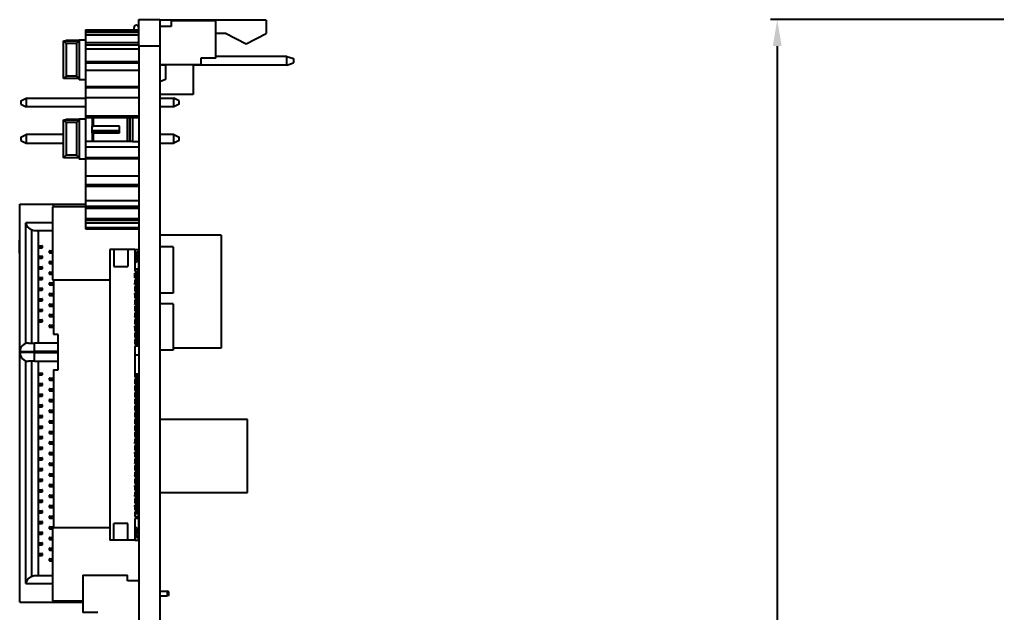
# Model space of a CAD drawing. Header units: millimetres. Extents: x 239 to 841, y 198 to 536.
# Drawn here: x 252.3 to 325.9, y 413 to 457.7 of the extents above; entities that cross this region are included whole.
import ezdxf

# ---------------------------------------------------------------- set-up
doc = ezdxf.new("R2010")
doc.units = ezdxf.units.MM
doc.styles.get("Standard").update_dxf_attribs({"font": 'arial.ttf'})
doc.dimstyles.get("Standard").update_dxf_attribs({"dimtxt": 3, "dimasz": 2, "dimexe": 0.5, "dimexo": 0.5, "dimgap": 0.5, "dimtad": 1, "dimdec": 1, "dimzin": 0, "dimdsep": 46, "dimtxsty": 'Standard', "dimcen": 0.09, "dimclrd": 253, "dimclre": 253, "dimclrt": 6, "dimadec": 0, "dimazin": 0, "dimtfac": 1, "dimtdec": 1, "dimtofl": 0, "dimtmove": 0, "dimatfit": 3, "dimfxl": 1, "dimtolj": 1, "dimtzin": 0, "dimarcsym": 0})

# ---------------------------------------------------------------- blocks, each defined once
blk = doc.blocks.new('*D2')
at = {"color": 253, "lineweight": -2}
for p, q in [((328.356, 457.71), (308.861, 457.71)), ((309.361, 455.71), (309.361, 350.01)), ((333.295, 348.01), (308.861, 348.01))]:
    blk.add_line(p, q, dxfattribs=at)
at = {"color": 253}
for points in [[(309.027, 455.71), (309.694, 455.71), (309.361, 457.71)], [(309.027, 350.01), (309.694, 350.01), (309.361, 348.01)]]:
    blk.add_solid(points, dxfattribs=at)
at = {"layer": 'Defpoints', "color": 0}
for p in [(328.856, 457.71), (309.361, 348.01), (333.795, 348.01)]:
    blk.add_point(p, dxfattribs=at)
at = {"color": 6, "insert": (307.329, 402.86), "char_height": 3, "attachment_point": 5, "rotation": 90}
blk.add_mtext('\\A1;109.7', dxfattribs=at)

msp = doc.modelspace()

# ---------------------------------------------------------------- linework, layer by layer
for p, q in [((260.913, 457.1), (260.913, 457.105)), ((260.913, 456.923), (260.913, 457.1)), ((261.259, 455.71), (261.259, 457.71)), ((261.259, 457.71), (262.859, 457.71)), ((262.859, 457.71), (262.859, 455.71)), ((265.359, 457.66), (262.859, 457.66)), ((263.697, 457.186), (262.859, 457.186)), ((267.075, 457.618), (263.697, 457.618)), ((263.697, 457.618), (263.697, 457.186)), ((270.859, 457.66), (265.359, 457.66)), ((265.359, 457.66), (265.359, 457.618)), ((267.075, 454.799), (267.075, 457.618)), ((270.859, 457.66), (270.859, 456.66)), ((257.259, 456.923), (257.259, 456.777)), ((257.259, 456.923), (261.259, 456.923)), ((257.259, 456.777), (257.259, 456.575)), ((257.259, 456.777), (261.259, 456.777)), ((257.259, 456.575), (257.259, 456.552)), ((257.259, 456.575), (261.259, 456.575)), ((257.259, 456.552), (257.259, 455.977)), ((257.259, 456.552), (261.259, 456.552)), ((267.839, 456.66), (267.075, 456.66)), ((267.839, 456.66), (269.349, 455.88)), ((269.349, 455.88), (270.859, 456.66)), ((255.579, 456.107), (255.759, 456.107)), ((255.579, 456.107), (255.584, 456.101)), ((255.579, 456.101), (255.579, 456.107)), ((255.579, 456.101), (255.779, 455.901)), ((255.579, 453.251), (255.579, 456.101)), ((255.579, 456.101), (256.759, 456.101)), ((255.759, 456.157), (256.759, 456.157)), ((255.759, 456.157), (255.759, 456.151)), ((255.759, 456.151), (256.759, 456.151)), ((255.759, 456.151), (255.759, 456.101)), ((255.779, 455.901), (255.779, 453.451)), ((256.559, 455.901), (255.779, 455.901)), ((256.759, 456.101), (256.559, 455.901)), ((256.559, 455.901), (256.559, 453.451)), ((256.759, 456.157), (256.759, 456.151)), ((257.259, 456.157), (256.759, 456.157)), ((256.759, 456.151), (256.759, 456.101)), ((257.259, 456.151), (256.759, 456.151)), ((256.759, 456.101), (256.759, 453.251)), ((257.259, 455.977), (257.259, 455.797)), ((257.259, 455.977), (261.259, 455.977)), ((257.259, 455.797), (257.259, 455.523)), ((257.259, 455.797), (261.259, 455.797)), ((261.259, 455.71), (261.259, 352.41)), ((262.859, 455.71), (261.259, 455.71)), ((262.859, 455.71), (262.859, 352.41)), ((257.259, 455.5), (257.259, 454.552)), ((257.259, 455.5), (261.259, 455.5)), ((272.419, 454.92), (267.075, 454.92)), ((272.419, 454.92), (272.909, 454.76)), ((272.419, 454.28), (272.419, 454.92)), ((257.259, 454.552), (257.259, 454.411)), ((257.259, 454.552), (261.259, 454.552)), ((257.259, 454.411), (257.259, 453.87)), ((261.259, 454.411), (257.259, 454.411)), ((265.932, 454.291), (262.859, 454.291)), ((263.279, 454.28), (262.859, 454.28)), ((263.279, 454.291), (263.279, 453.19)), ((265.359, 454.291), (265.359, 452.06)), ((272.419, 454.28), (265.359, 454.28)), ((265.932, 454.799), (265.932, 454.291)), ((267.075, 454.799), (265.932, 454.799)), ((272.419, 454.28), (272.909, 454.44)), ((272.909, 454.76), (272.909, 454.44)), ((255.779, 453.451), (255.579, 453.251)), ((256.559, 453.451), (255.779, 453.451)), ((256.559, 453.451), (256.759, 453.251)), ((257.259, 453.87), (257.259, 452.638)), ((261.259, 453.87), (257.259, 453.87)), ((256.759, 453.251), (255.579, 453.251)), ((256.759, 453.252), (256.759, 453.151)), ((257.259, 453.151), (256.759, 453.151)), ((257.259, 452.638), (257.259, 452.55)), ((261.259, 452.638), (257.259, 452.638)), ((263.279, 453.19), (262.859, 453.01)), ((257.259, 452.55), (257.259, 451.815)), ((261.259, 452.55), (257.259, 452.55)), ((265.359, 452.06), (262.859, 452.06)), ((252.369, 451.587), (252.769, 451.787)), ((252.369, 451.587), (252.369, 451.337)), ((252.369, 451.337), (252.769, 451.137)), ((252.769, 451.787), (257.259, 451.787)), ((252.769, 451.787), (252.769, 451.137)), ((257.259, 451.815), (257.259, 450.417)), ((261.259, 451.815), (257.259, 451.815)), ((262.859, 451.787), (263.907, 451.787)), ((264.307, 451.587), (263.907, 451.787)), ((263.907, 451.137), (263.907, 451.787)), ((264.307, 451.337), (263.907, 451.137)), ((264.307, 451.337), (264.307, 451.587)), ((257.259, 451.137), (252.769, 451.137)), ((263.907, 451.137), (262.859, 451.137)), ((255.579, 450.141), (255.584, 450.136)), ((255.579, 450.136), (255.579, 450.141)), ((255.579, 450.141), (255.759, 450.141)), ((255.579, 450.136), (256.759, 450.136)), ((255.579, 450.136), (255.779, 449.936)), ((255.579, 447.286), (255.579, 450.136)), ((255.759, 450.191), (256.759, 450.191)), ((255.759, 450.191), (255.759, 450.186)), ((255.759, 450.186), (256.759, 450.186)), ((255.759, 450.186), (255.759, 450.136)), ((256.559, 449.936), (255.779, 449.936)), ((255.779, 449.936), (255.779, 447.486)), ((256.759, 450.136), (256.559, 449.936)), ((256.559, 449.936), (256.559, 447.486)), ((256.759, 450.191), (256.759, 450.186)), ((257.259, 450.191), (256.759, 450.191)), ((256.759, 450.186), (256.759, 450.136)), ((257.259, 450.186), (256.759, 450.186)), ((256.759, 450.136), (256.759, 447.286)), ((261.259, 450.417), (257.259, 450.417)), ((257.259, 450.417), (257.259, 450.39)), ((257.259, 450.39), (257.259, 450.323)), ((261.259, 450.39), (257.259, 450.39)), ((257.259, 450.323), (260.789, 450.323)), ((257.259, 450.323), (257.259, 448.524)), ((257.759, 450.323), (257.759, 449.673)), ((257.853, 449.673), (257.853, 450.323)), ((260.409, 448.523), (260.409, 450.323)), ((260.422, 450.323), (260.422, 448.523)), ((260.605, 448.523), (260.605, 450.323)), ((260.789, 450.323), (261.259, 450.323)), ((260.789, 450.323), (260.789, 448.523)), ((252.369, 448.841), (252.769, 449.041)), ((255.579, 449.041), (252.769, 449.041)), ((252.769, 449.041), (252.769, 448.391)), ((257.759, 449.173), (257.759, 449.673)), ((257.759, 449.673), (257.853, 449.673)), ((257.759, 449.336), (259.799, 449.336)), ((257.759, 449.296), (259.759, 449.296)), ((257.759, 449.173), (257.853, 449.173)), ((257.759, 449.173), (257.759, 448.523)), ((259.799, 449.673), (257.853, 449.673)), ((257.853, 449.173), (259.799, 449.173)), ((257.853, 448.523), (257.853, 449.173)), ((259.759, 449.336), (259.759, 449.296)), ((259.759, 449.296), (259.799, 449.184)), ((259.759, 449.296), (259.799, 449.296)), ((259.799, 449.173), (259.799, 449.673)), ((263.907, 449.041), (262.859, 449.041)), ((263.907, 449.041), (264.307, 448.841)), ((263.907, 448.391), (263.907, 449.041)), ((252.369, 448.841), (252.369, 448.591)), ((252.369, 448.591), (252.769, 448.391)), ((252.769, 448.391), (255.579, 448.391)), ((257.259, 448.523), (257.259, 448.102)), ((260.789, 448.523), (257.259, 448.523)), ((260.789, 448.523), (261.259, 448.523)), ((262.859, 448.391), (263.907, 448.391)), ((264.307, 448.591), (263.907, 448.391)), ((264.307, 448.591), (264.307, 448.841)), ((255.779, 447.486), (255.579, 447.286)), ((256.559, 447.486), (255.779, 447.486)), ((256.559, 447.486), (256.759, 447.286)), ((257.259, 448.138), (257.259, 447.299)), ((257.259, 448.102), (261.259, 448.102)), ((256.759, 447.286), (255.579, 447.286)), ((256.759, 447.286), (256.759, 447.186)), ((257.259, 447.186), (256.759, 447.186)), ((257.259, 447.299), (257.259, 447.239)), ((257.259, 447.299), (261.259, 447.299)), ((257.259, 447.239), (257.259, 445.912)), ((257.259, 447.239), (261.259, 447.239)), ((257.259, 445.912), (257.259, 445.271)), ((257.259, 445.912), (261.259, 445.912)), ((257.259, 445.271), (257.259, 445.154)), ((257.259, 445.271), (261.259, 445.271)), ((257.259, 445.154), (257.259, 444.058)), ((257.259, 445.154), (261.259, 445.154)), ((257.259, 444.058), (257.259, 443.64)), ((257.259, 444.058), (261.259, 444.058)), ((252.309, 443.783), (254.839, 443.783)), ((252.309, 432.668), (252.309, 443.783)), ((257.259, 443.582), (254.759, 443.582)), ((254.759, 443.582), (254.759, 438.082)), ((254.839, 443.783), (257.259, 443.783)), ((254.839, 443.582), (254.839, 443.783)), ((257.259, 443.64), (257.259, 443.476)), ((257.259, 443.64), (261.259, 443.64)), ((257.259, 443.476), (257.259, 442.715)), ((257.259, 443.476), (261.259, 443.476)), ((254.759, 442.383), (252.759, 442.383)), ((252.759, 433.286), (252.759, 442.383)), ((257.259, 442.715), (257.259, 442.56)), ((257.259, 442.715), (261.259, 442.715)), ((257.259, 442.56), (257.259, 442.366)), ((261.259, 442.56), (257.259, 442.56)), ((257.259, 442.366), (257.259, 442.012)), ((261.259, 442.366), (257.259, 442.366)), ((253.179, 441.863), (253.179, 433.318)), ((254.759, 441.783), (253.393, 441.783)), ((253.679, 441.783), (253.679, 433.318)), ((257.259, 442.012), (257.259, 441.928)), ((261.259, 442.012), (257.259, 442.012)), ((257.259, 441.923), (257.259, 441.928)), ((261.259, 441.928), (257.259, 441.928)), ((257.259, 441.923), (261.259, 441.923)), ((252.309, 441.083), (252.279, 441.083)), ((252.279, 440.083), (252.279, 441.083)), ((267.459, 441.439), (262.859, 441.439)), ((267.459, 441.439), (267.459, 432.939)), ((253.679, 440.658), (253.988, 440.658)), ((253.679, 440.508), (253.988, 440.508)), ((254.009, 440.658), (253.988, 440.658)), ((253.988, 440.508), (253.988, 440.658)), ((254.009, 440.508), (253.988, 440.508)), ((254.009, 440.508), (254.009, 440.658)), ((254.509, 440.258), (254.509, 440.108)), ((254.528, 440.258), (254.509, 440.258)), ((254.528, 440.258), (254.759, 440.258)), ((254.528, 440.108), (254.528, 440.258)), ((259.374, 440.36), (259.084, 440.36)), ((259.084, 440.36), (259.084, 418.46)), ((260.434, 440.36), (259.374, 440.36)), ((259.374, 440.36), (259.374, 439.1)), ((260.954, 440.36), (260.434, 440.36)), ((260.434, 440.36), (260.434, 439.1)), ((260.954, 440.36), (261.234, 440.36)), ((260.954, 440.36), (260.954, 438.735)), ((261.084, 440.06), (261.084, 440.16)), ((261.259, 440.16), (261.084, 440.16)), ((261.234, 440.36), (261.234, 440.16)), ((263.859, 440.576), (262.859, 440.576)), ((263.859, 440.576), (263.859, 437.076)), ((252.309, 440.083), (252.279, 440.083)), ((253.679, 439.858), (253.988, 439.858)), ((253.679, 439.708), (253.988, 439.708)), ((254.009, 439.858), (253.988, 439.858)), ((253.988, 439.708), (253.988, 439.858)), ((254.009, 439.708), (253.988, 439.708)), ((254.009, 439.708), (254.009, 439.858)), ((254.528, 440.108), (254.509, 440.108)), ((254.509, 439.458), (254.509, 439.308)), ((254.528, 439.458), (254.509, 439.458)), ((254.528, 440.108), (254.759, 440.108)), ((254.528, 439.458), (254.759, 439.458)), ((254.528, 439.308), (254.528, 439.458)), ((260.984, 439.61), (260.954, 439.61)), ((260.954, 439.41), (260.984, 439.41)), ((260.984, 439.61), (261.259, 439.61)), ((261.084, 440.06), (261.259, 440.06)), ((261.084, 440.06), (261.084, 439.86)), ((261.084, 439.76), (261.084, 439.86)), ((261.259, 439.86), (261.084, 439.86)), ((261.084, 439.71), (261.084, 439.76)), ((261.084, 439.76), (261.259, 439.76)), ((261.234, 439.544), (261.234, 438.91)), ((253.679, 439.058), (253.988, 439.058)), ((253.679, 438.908), (253.988, 438.908)), ((254.009, 439.058), (253.988, 439.058)), ((253.988, 438.908), (253.988, 439.058)), ((254.009, 438.908), (253.988, 438.908)), ((254.009, 438.908), (254.009, 439.058)), ((254.528, 439.308), (254.509, 439.308)), ((254.509, 438.658), (254.509, 438.508)), ((254.528, 438.658), (254.509, 438.658)), ((254.528, 439.308), (254.759, 439.308)), ((254.528, 438.658), (254.759, 438.658)), ((254.528, 438.508), (254.528, 438.658)), ((259.374, 439.1), (260.434, 439.1)), ((260.954, 438.91), (261.234, 438.91)), ((261.034, 438.735), (260.954, 438.735)), ((261.034, 438.735), (261.134, 438.735)), ((261.034, 438.735), (261.034, 438.585)), ((261.134, 438.735), (261.134, 438.585)), ((261.259, 438.735), (261.134, 438.735)), ((261.234, 439.01), (261.259, 439.01)), ((253.679, 438.258), (253.988, 438.258)), ((253.679, 438.108), (253.988, 438.108)), ((254.009, 438.258), (253.988, 438.258)), ((253.988, 438.108), (253.988, 438.258)), ((254.009, 438.108), (253.988, 438.108)), ((254.009, 438.108), (254.009, 438.258)), ((254.528, 438.508), (254.509, 438.508)), ((254.528, 438.508), (254.759, 438.508)), ((254.759, 438.082), (259.084, 438.082)), ((254.839, 438.082), (254.839, 433.968)), ((261.034, 438.585), (260.954, 438.585)), ((260.954, 438.235), (260.954, 438.585)), ((261.034, 438.485), (260.954, 438.485)), ((261.034, 438.335), (260.954, 438.335)), ((261.034, 438.235), (260.954, 438.235)), ((261.034, 438.085), (260.954, 438.085)), ((260.954, 438.085), (260.954, 437.735)), ((260.954, 438.082), (261.259, 438.082)), ((261.034, 437.985), (260.954, 437.985)), ((261.134, 438.585), (261.034, 438.585)), ((261.034, 438.485), (261.259, 438.485)), ((261.034, 438.485), (261.034, 438.335)), ((261.259, 438.335), (261.034, 438.335)), ((261.034, 438.235), (261.134, 438.235)), ((261.034, 438.235), (261.034, 438.085)), ((261.134, 438.085), (261.034, 438.085)), ((261.034, 437.985), (261.259, 437.985)), ((261.034, 437.985), (261.034, 437.835)), ((261.259, 438.585), (261.134, 438.585)), ((261.134, 438.235), (261.134, 438.085)), ((261.259, 438.235), (261.134, 438.235)), ((261.259, 438.085), (261.134, 438.085)), ((253.679, 437.458), (253.988, 437.458)), ((253.679, 437.308), (253.988, 437.308)), ((254.009, 437.458), (253.988, 437.458)), ((253.988, 437.308), (253.988, 437.458)), ((254.009, 437.308), (253.988, 437.308)), ((254.009, 437.308), (254.009, 437.458)), ((254.509, 437.858), (254.509, 437.708)), ((254.528, 437.858), (254.509, 437.858)), ((254.528, 437.708), (254.509, 437.708)), ((254.528, 437.858), (254.839, 437.858)), ((254.528, 437.708), (254.528, 437.858)), ((254.528, 437.708), (254.839, 437.708)), ((261.034, 437.835), (260.954, 437.835)), ((261.034, 437.735), (260.954, 437.735)), ((261.034, 437.585), (260.954, 437.585)), ((260.954, 437.585), (260.954, 437.235)), ((261.034, 437.485), (260.954, 437.485)), ((261.034, 437.335), (260.954, 437.335)), ((261.034, 437.235), (260.954, 437.235)), ((260.959, 437.735), (260.959, 437.835)), ((261.259, 437.835), (261.034, 437.835)), ((261.034, 437.735), (261.134, 437.735)), ((261.034, 437.735), (261.034, 437.585)), ((261.134, 437.585), (261.034, 437.585)), ((261.034, 437.485), (261.259, 437.485)), ((261.034, 437.485), (261.034, 437.335)), ((261.259, 437.335), (261.034, 437.335)), ((261.034, 437.235), (261.134, 437.235)), ((261.034, 437.235), (261.034, 437.085)), ((261.134, 437.735), (261.134, 437.585)), ((261.259, 437.735), (261.134, 437.735)), ((261.259, 437.585), (261.134, 437.585)), ((261.259, 437.235), (261.134, 437.235)), ((261.134, 437.235), (261.134, 437.085)), ((253.679, 436.658), (253.988, 436.658)), ((253.679, 436.508), (253.988, 436.508)), ((254.009, 436.658), (253.988, 436.658)), ((253.988, 436.508), (253.988, 436.658)), ((254.009, 436.508), (253.988, 436.508)), ((254.009, 436.508), (254.009, 436.658)), ((254.509, 437.058), (254.509, 436.908)), ((254.528, 437.058), (254.509, 437.058)), ((254.528, 436.908), (254.509, 436.908)), ((254.528, 437.058), (254.839, 437.058)), ((254.528, 436.908), (254.528, 437.058)), ((254.528, 436.908), (254.839, 436.908)), ((261.034, 437.085), (260.954, 437.085)), ((260.954, 437.085), (260.954, 436.735)), ((260.954, 437.058), (260.959, 437.058)), ((261.034, 436.985), (260.954, 436.985)), ((261.034, 436.835), (260.954, 436.835)), ((261.034, 436.735), (260.954, 436.735)), ((261.034, 436.585), (260.954, 436.585)), ((260.954, 436.585), (260.954, 436.235)), ((261.034, 436.485), (260.954, 436.485)), ((260.959, 437.058), (261.259, 437.058)), ((260.959, 436.985), (260.959, 437.058)), ((261.134, 437.085), (261.034, 437.085)), ((261.034, 436.985), (261.259, 436.985)), ((261.034, 436.985), (261.034, 436.835)), ((261.259, 436.835), (261.034, 436.835)), ((261.034, 436.735), (261.134, 436.735)), ((261.034, 436.735), (261.034, 436.585)), ((261.134, 436.585), (261.034, 436.585)), ((261.034, 436.485), (261.259, 436.485)), ((261.034, 436.485), (261.034, 436.335)), ((261.259, 437.085), (261.134, 437.085)), ((261.259, 436.735), (261.134, 436.735)), ((261.134, 436.735), (261.134, 436.585)), ((261.259, 436.585), (261.134, 436.585)), ((263.859, 437.076), (262.859, 437.076)), ((253.679, 435.858), (253.988, 435.858)), ((253.679, 435.708), (253.988, 435.708)), ((254.009, 435.858), (253.988, 435.858)), ((253.988, 435.708), (253.988, 435.858)), ((254.009, 435.708), (253.988, 435.708)), ((254.009, 435.708), (254.009, 435.858)), ((254.509, 436.258), (254.509, 436.108)), ((254.528, 436.258), (254.509, 436.258)), ((254.528, 436.108), (254.509, 436.108)), ((254.528, 436.258), (254.839, 436.258)), ((254.528, 436.108), (254.528, 436.258)), ((254.528, 436.108), (254.839, 436.108)), ((261.034, 436.335), (260.954, 436.335)), ((260.954, 436.258), (260.959, 436.258)), ((261.034, 436.235), (260.954, 436.235)), ((261.034, 436.085), (260.954, 436.085)), ((260.954, 436.085), (260.954, 435.735)), ((261.034, 435.985), (260.954, 435.985)), ((261.034, 435.835), (260.954, 435.835)), ((261.034, 435.735), (260.954, 435.735)), ((260.959, 436.258), (261.259, 436.258)), ((260.959, 436.235), (260.959, 436.258)), ((261.259, 436.335), (261.034, 436.335)), ((261.034, 436.235), (261.134, 436.235)), ((261.034, 436.235), (261.034, 436.085)), ((261.134, 436.085), (261.034, 436.085)), ((261.034, 435.985), (261.259, 435.985)), ((261.034, 435.985), (261.034, 435.835)), ((261.259, 435.835), (261.034, 435.835)), ((261.034, 435.735), (261.134, 435.735)), ((261.034, 435.735), (261.034, 435.585)), ((261.134, 436.235), (261.134, 436.085)), ((261.259, 436.235), (261.134, 436.235)), ((261.259, 436.085), (261.134, 436.085)), ((261.134, 435.735), (261.134, 435.585)), ((261.259, 435.735), (261.134, 435.735)), ((263.859, 436.268), (262.859, 436.268)), ((263.859, 436.268), (263.859, 432.768)), ((253.679, 435.058), (253.988, 435.058)), ((254.009, 435.058), (253.988, 435.058)), ((253.988, 434.908), (253.988, 435.058)), ((254.009, 434.908), (254.009, 435.058)), ((254.509, 435.458), (254.509, 435.308)), ((254.528, 435.458), (254.509, 435.458)), ((254.528, 435.308), (254.509, 435.308)), ((254.528, 435.458), (254.839, 435.458)), ((254.528, 435.308), (254.528, 435.458)), ((254.528, 435.308), (254.839, 435.308)), ((261.034, 435.585), (260.954, 435.585)), ((260.954, 435.585), (260.954, 435.235)), ((261.034, 435.485), (260.954, 435.485)), ((261.034, 435.335), (260.954, 435.335)), ((260.954, 435.308), (260.959, 435.308)), ((261.034, 435.235), (260.954, 435.235)), ((261.034, 435.085), (260.954, 435.085)), ((260.954, 435.085), (260.954, 434.735)), ((261.034, 434.985), (260.954, 434.985)), ((260.959, 435.308), (260.959, 435.335)), ((260.959, 435.308), (261.259, 435.308)), ((261.134, 435.585), (261.034, 435.585)), ((261.034, 435.485), (261.259, 435.485)), ((261.034, 435.485), (261.034, 435.335)), ((261.259, 435.335), (261.034, 435.335)), ((261.034, 435.235), (261.134, 435.235)), ((261.034, 435.235), (261.034, 435.085)), ((261.134, 435.085), (261.034, 435.085)), ((261.034, 434.985), (261.259, 434.985)), ((261.034, 434.985), (261.034, 434.835)), ((261.259, 435.585), (261.134, 435.585)), ((261.259, 435.235), (261.134, 435.235)), ((261.134, 435.235), (261.134, 435.085)), ((261.259, 435.085), (261.134, 435.085)), ((253.679, 434.908), (253.988, 434.908)), ((254.009, 434.908), (253.988, 434.908)), ((254.509, 434.658), (254.509, 434.508)), ((254.528, 434.658), (254.509, 434.658)), ((254.528, 434.508), (254.509, 434.508)), ((254.528, 434.658), (254.839, 434.658)), ((254.528, 434.508), (254.528, 434.658)), ((254.528, 434.508), (254.839, 434.508)), ((261.034, 434.835), (260.954, 434.835)), ((261.034, 434.735), (260.954, 434.735)), ((261.034, 434.585), (260.954, 434.585)), ((260.954, 434.585), (260.954, 434.235)), ((260.954, 434.508), (260.959, 434.508)), ((261.034, 434.485), (260.954, 434.485)), ((261.034, 434.335), (260.954, 434.335)), ((261.034, 434.235), (260.954, 434.235)), ((260.959, 434.508), (260.959, 434.585)), ((260.959, 434.508), (261.259, 434.508)), ((261.259, 434.835), (261.034, 434.835)), ((261.034, 434.735), (261.134, 434.735)), ((261.034, 434.735), (261.034, 434.585)), ((261.134, 434.585), (261.034, 434.585)), ((261.034, 434.485), (261.259, 434.485)), ((261.034, 434.485), (261.034, 434.335)), ((261.259, 434.335), (261.034, 434.335)), ((261.034, 434.235), (261.134, 434.235)), ((261.034, 434.235), (261.034, 434.085)), ((261.259, 434.735), (261.134, 434.735)), ((261.134, 434.735), (261.134, 434.585)), ((261.259, 434.585), (261.134, 434.585)), ((261.259, 434.235), (261.134, 434.235)), ((261.134, 434.235), (261.134, 434.085)), ((255.189, 433.968), (254.839, 433.968)), ((255.189, 431.298), (255.189, 433.968)), ((261.034, 434.085), (260.954, 434.085)), ((260.954, 434.085), (260.954, 433.735)), ((261.034, 433.985), (260.954, 433.985)), ((261.034, 433.835), (260.954, 433.835)), ((261.034, 433.735), (260.954, 433.735)), ((261.034, 433.585), (260.954, 433.585)), ((260.954, 433.585), (260.954, 433.235)), ((261.134, 434.085), (261.034, 434.085)), ((261.034, 433.985), (261.259, 433.985)), ((261.034, 433.985), (261.034, 433.835)), ((261.259, 433.835), (261.034, 433.835)), ((261.034, 433.735), (261.134, 433.735)), ((261.034, 433.735), (261.034, 433.585)), ((261.134, 433.585), (261.034, 433.585)), ((261.259, 434.085), (261.134, 434.085)), ((261.134, 433.735), (261.134, 433.585)), ((261.259, 433.735), (261.134, 433.735)), ((261.259, 433.585), (261.134, 433.585)), ((252.959, 433.318), (253.409, 433.318)), ((255.189, 433.318), (253.409, 433.318)), ((253.409, 432.668), (253.409, 433.318)), ((261.034, 433.485), (260.954, 433.485)), ((261.034, 433.335), (260.954, 433.335)), ((261.034, 433.235), (260.954, 433.235)), ((261.034, 433.085), (260.954, 433.085)), ((260.954, 433.085), (260.954, 430.735)), ((261.034, 433.485), (261.259, 433.485)), ((261.034, 433.485), (261.034, 433.335)), ((261.259, 433.335), (261.034, 433.335)), ((261.034, 433.235), (261.134, 433.235)), ((261.034, 433.235), (261.034, 433.085)), ((261.134, 433.085), (261.034, 433.085)), ((261.134, 433.235), (261.134, 433.085)), ((261.259, 433.235), (261.134, 433.235)), ((261.259, 433.085), (261.134, 433.085)), ((263.859, 432.768), (262.859, 432.768)), ((267.459, 432.939), (263.859, 432.939)), ((252.309, 432.598), (252.309, 432.668)), ((252.309, 432.668), (253.409, 432.668)), ((252.309, 413.783), (252.309, 432.598)), ((253.409, 432.598), (252.309, 432.598)), ((253.409, 432.598), (253.409, 432.668)), ((255.189, 432.668), (253.409, 432.668)), ((253.409, 432.598), (255.189, 432.598)), ((253.409, 431.948), (253.409, 432.598)), ((261.259, 432.41), (260.954, 432.41)), ((252.759, 415.183), (252.759, 431.979)), ((253.409, 431.948), (252.959, 431.948)), ((253.179, 431.948), (253.179, 415.703)), ((253.409, 431.948), (255.189, 431.948)), ((253.679, 431.948), (253.679, 415.783)), ((254.839, 431.298), (255.189, 431.298)), ((254.839, 431.298), (254.839, 419.382)), ((253.679, 431.058), (253.988, 431.058)), ((253.679, 430.908), (253.988, 430.908)), ((254.009, 431.058), (253.988, 431.058)), ((253.988, 430.908), (253.988, 431.058)), ((254.009, 430.908), (253.988, 430.908)), ((254.009, 430.908), (254.009, 431.058)), ((254.509, 430.658), (254.509, 430.508)), ((254.528, 430.658), (254.509, 430.658)), ((254.528, 430.658), (254.839, 430.658)), ((254.528, 430.508), (254.528, 430.658)), ((261.034, 430.985), (260.954, 430.985)), ((261.034, 430.835), (260.954, 430.835)), ((261.034, 430.735), (260.954, 430.735)), ((261.034, 430.585), (260.954, 430.585)), ((260.954, 430.585), (260.954, 430.235)), ((261.034, 430.985), (261.259, 430.985)), ((261.034, 430.985), (261.034, 430.835)), ((261.259, 430.835), (261.034, 430.835)), ((261.034, 430.735), (261.134, 430.735)), ((261.034, 430.735), (261.034, 430.585)), ((261.134, 430.585), (261.034, 430.585)), ((261.259, 430.735), (261.134, 430.735)), ((261.134, 430.735), (261.134, 430.585)), ((261.259, 430.585), (261.134, 430.585)), ((253.679, 430.258), (253.988, 430.258)), ((253.679, 430.108), (253.988, 430.108)), ((254.009, 430.258), (253.988, 430.258)), ((253.988, 430.108), (253.988, 430.258)), ((254.009, 430.108), (253.988, 430.108)), ((254.009, 430.108), (254.009, 430.258)), ((254.528, 430.508), (254.509, 430.508)), ((254.509, 429.858), (254.509, 429.708)), ((254.528, 429.858), (254.509, 429.858)), ((254.528, 430.508), (254.839, 430.508)), ((254.528, 429.858), (254.839, 429.858)), ((254.528, 429.708), (254.528, 429.858)), ((261.034, 430.485), (260.954, 430.485)), ((261.034, 430.335), (260.954, 430.335)), ((261.034, 430.235), (260.954, 430.235)), ((261.034, 430.085), (260.954, 430.085)), ((260.954, 430.085), (260.954, 429.735)), ((261.034, 429.985), (260.954, 429.985)), ((261.034, 429.835), (260.954, 429.835)), ((261.034, 430.485), (261.259, 430.485)), ((261.034, 430.485), (261.034, 430.335)), ((261.259, 430.335), (261.034, 430.335)), ((261.034, 430.235), (261.134, 430.235)), ((261.034, 430.235), (261.034, 430.085)), ((261.134, 430.085), (261.034, 430.085)), ((261.034, 429.985), (261.259, 429.985)), ((261.034, 429.985), (261.034, 429.835)), ((261.259, 429.835), (261.034, 429.835)), ((261.134, 430.235), (261.134, 430.085)), ((261.259, 430.235), (261.134, 430.235)), ((261.259, 430.085), (261.134, 430.085)), ((253.679, 429.458), (253.988, 429.458)), ((253.679, 429.308), (253.988, 429.308)), ((254.009, 429.458), (253.988, 429.458)), ((253.988, 429.308), (253.988, 429.458)), ((254.009, 429.308), (253.988, 429.308)), ((254.009, 429.308), (254.009, 429.458)), ((254.528, 429.708), (254.509, 429.708)), ((254.528, 429.708), (254.839, 429.708)), ((261.034, 429.735), (260.954, 429.735)), ((261.034, 429.585), (260.954, 429.585)), ((260.954, 429.585), (260.954, 429.235)), ((261.034, 429.485), (260.954, 429.485)), ((261.034, 429.335), (260.954, 429.335)), ((261.034, 429.235), (260.954, 429.235)), ((261.034, 429.085), (260.954, 429.085)), ((260.954, 429.085), (260.954, 428.735)), ((261.034, 429.735), (261.134, 429.735)), ((261.034, 429.735), (261.034, 429.585)), ((261.134, 429.585), (261.034, 429.585)), ((261.034, 429.485), (261.259, 429.485)), ((261.034, 429.485), (261.034, 429.335)), ((261.259, 429.335), (261.034, 429.335)), ((261.034, 429.235), (261.134, 429.235)), ((261.034, 429.235), (261.034, 429.085)), ((261.134, 429.085), (261.034, 429.085)), ((261.259, 429.735), (261.134, 429.735)), ((261.134, 429.735), (261.134, 429.585)), ((261.259, 429.585), (261.134, 429.585)), ((261.134, 429.235), (261.134, 429.085)), ((261.259, 429.235), (261.134, 429.235)), ((261.259, 429.085), (261.134, 429.085)), ((253.679, 428.658), (253.988, 428.658)), ((253.679, 428.508), (253.988, 428.508)), ((254.009, 428.658), (253.988, 428.658)), ((253.988, 428.508), (253.988, 428.658)), ((254.009, 428.508), (253.988, 428.508)), ((254.009, 428.508), (254.009, 428.658)), ((254.509, 429.058), (254.509, 428.908)), ((254.528, 429.058), (254.509, 429.058)), ((254.528, 428.908), (254.509, 428.908)), ((254.528, 429.058), (254.839, 429.058)), ((254.528, 428.908), (254.528, 429.058)), ((254.528, 428.908), (254.839, 428.908)), ((261.034, 428.985), (260.954, 428.985)), ((261.034, 428.835), (260.954, 428.835)), ((261.034, 428.735), (260.954, 428.735)), ((261.034, 428.585), (260.954, 428.585)), ((260.954, 428.585), (260.954, 428.235)), ((261.034, 428.485), (260.954, 428.485)), ((261.034, 428.985), (261.259, 428.985)), ((261.034, 428.985), (261.034, 428.835)), ((261.259, 428.835), (261.034, 428.835)), ((261.034, 428.735), (261.134, 428.735)), ((261.034, 428.735), (261.034, 428.585)), ((261.134, 428.585), (261.034, 428.585)), ((261.034, 428.485), (261.259, 428.485)), ((261.034, 428.485), (261.034, 428.335)), ((261.259, 428.735), (261.134, 428.735)), ((261.134, 428.735), (261.134, 428.585)), ((261.259, 428.585), (261.134, 428.585)), ((253.679, 427.858), (253.988, 427.858)), ((253.679, 427.708), (253.988, 427.708)), ((254.009, 427.858), (253.988, 427.858)), ((253.988, 427.708), (253.988, 427.858)), ((254.009, 427.708), (253.988, 427.708)), ((254.009, 427.708), (254.009, 427.858)), ((254.509, 428.258), (254.509, 428.108)), ((254.528, 428.258), (254.509, 428.258)), ((254.528, 428.108), (254.509, 428.108)), ((254.528, 428.258), (254.839, 428.258)), ((254.528, 428.108), (254.528, 428.258)), ((254.528, 428.108), (254.839, 428.108)), ((261.034, 428.335), (260.954, 428.335)), ((261.034, 428.235), (260.954, 428.235)), ((261.034, 428.085), (260.954, 428.085)), ((260.954, 428.085), (260.954, 427.735)), ((261.034, 427.985), (260.954, 427.985)), ((261.034, 427.835), (260.954, 427.835)), ((261.034, 427.735), (260.954, 427.735)), ((261.259, 428.335), (261.034, 428.335)), ((261.034, 428.235), (261.134, 428.235)), ((261.034, 428.235), (261.034, 428.085)), ((261.134, 428.085), (261.034, 428.085)), ((261.034, 427.985), (261.259, 427.985)), ((261.034, 427.985), (261.034, 427.835)), ((261.259, 427.835), (261.034, 427.835)), ((261.034, 427.735), (261.134, 427.735)), ((261.034, 427.735), (261.034, 427.585)), ((261.259, 428.235), (261.134, 428.235)), ((261.134, 428.235), (261.134, 428.085)), ((261.259, 428.085), (261.134, 428.085)), ((261.259, 427.735), (261.134, 427.735)), ((261.134, 427.735), (261.134, 427.585)), ((253.679, 427.058), (253.988, 427.058)), ((253.679, 426.908), (253.988, 426.908)), ((254.009, 427.058), (253.988, 427.058)), ((253.988, 426.908), (253.988, 427.058)), ((254.009, 426.908), (253.988, 426.908)), ((254.009, 426.908), (254.009, 427.058)), ((254.509, 427.458), (254.509, 427.308)), ((254.528, 427.458), (254.509, 427.458)), ((254.528, 427.308), (254.509, 427.308)), ((254.528, 427.458), (254.839, 427.458)), ((254.528, 427.308), (254.528, 427.458)), ((254.528, 427.308), (254.839, 427.308)), ((261.034, 427.585), (260.954, 427.585)), ((260.954, 427.585), (260.954, 427.235)), ((261.034, 427.485), (260.954, 427.485)), ((261.034, 427.335), (260.954, 427.335)), ((261.034, 427.235), (260.954, 427.235)), ((261.034, 427.085), (260.954, 427.085)), ((260.954, 427.085), (260.954, 426.735)), ((261.034, 426.985), (260.954, 426.985)), ((261.134, 427.585), (261.034, 427.585)), ((261.034, 427.485), (261.259, 427.485)), ((261.034, 427.485), (261.034, 427.335)), ((261.259, 427.335), (261.034, 427.335)), ((261.034, 427.235), (261.134, 427.235)), ((261.034, 427.235), (261.034, 427.085)), ((261.134, 427.085), (261.034, 427.085)), ((261.034, 426.985), (261.259, 426.985)), ((261.034, 426.985), (261.034, 426.835)), ((261.259, 427.585), (261.134, 427.585)), ((261.134, 427.235), (261.134, 427.085)), ((261.259, 427.235), (261.134, 427.235)), ((261.259, 427.085), (261.134, 427.085)), ((269.459, 427.547), (262.859, 427.547)), ((269.459, 422.047), (269.459, 427.547)), ((253.679, 426.258), (253.988, 426.258)), ((254.009, 426.258), (253.988, 426.258)), ((253.988, 426.108), (253.988, 426.258)), ((254.009, 426.108), (254.009, 426.258)), ((254.509, 426.658), (254.509, 426.508)), ((254.528, 426.658), (254.509, 426.658)), ((254.528, 426.508), (254.509, 426.508)), ((254.528, 426.658), (254.839, 426.658)), ((254.528, 426.508), (254.528, 426.658)), ((254.528, 426.508), (254.839, 426.508)), ((261.034, 426.835), (260.954, 426.835)), ((261.034, 426.735), (260.954, 426.735)), ((261.034, 426.585), (260.954, 426.585)), ((260.954, 426.585), (260.954, 426.235)), ((261.034, 426.485), (260.954, 426.485)), ((261.034, 426.335), (260.954, 426.335)), ((261.034, 426.235), (260.954, 426.235)), ((261.259, 426.835), (261.034, 426.835)), ((261.034, 426.735), (261.134, 426.735)), ((261.034, 426.735), (261.034, 426.585)), ((261.134, 426.585), (261.034, 426.585)), ((261.034, 426.485), (261.259, 426.485)), ((261.034, 426.485), (261.034, 426.335)), ((261.259, 426.335), (261.034, 426.335)), ((261.034, 426.235), (261.134, 426.235)), ((261.034, 426.235), (261.034, 426.085)), ((261.259, 426.735), (261.134, 426.735)), ((261.134, 426.735), (261.134, 426.585)), ((261.259, 426.585), (261.134, 426.585)), ((261.134, 426.235), (261.134, 426.085)), ((261.259, 426.235), (261.134, 426.235)), ((253.679, 426.108), (253.988, 426.108)), ((253.679, 425.458), (253.988, 425.458)), ((254.009, 426.108), (253.988, 426.108)), ((254.009, 425.458), (253.988, 425.458)), ((253.988, 425.308), (253.988, 425.458)), ((254.009, 425.308), (254.009, 425.458)), ((254.509, 425.858), (254.509, 425.708)), ((254.528, 425.858), (254.509, 425.858)), ((254.528, 425.708), (254.509, 425.708)), ((254.528, 425.858), (254.839, 425.858)), ((254.528, 425.708), (254.528, 425.858)), ((254.528, 425.708), (254.839, 425.708)), ((261.034, 426.085), (260.954, 426.085)), ((260.954, 426.085), (260.954, 425.735)), ((261.034, 425.985), (260.954, 425.985)), ((261.034, 425.835), (260.954, 425.835)), ((261.034, 425.735), (260.954, 425.735)), ((261.034, 425.585), (260.954, 425.585)), ((260.954, 425.585), (260.954, 425.235)), ((261.034, 425.485), (260.954, 425.485)), ((260.959, 425.735), (260.959, 425.835)), ((261.134, 426.085), (261.034, 426.085)), ((261.034, 425.985), (261.259, 425.985)), ((261.034, 425.985), (261.034, 425.835)), ((261.259, 425.835), (261.034, 425.835)), ((261.034, 425.735), (261.134, 425.735)), ((261.034, 425.735), (261.034, 425.585)), ((261.134, 425.585), (261.034, 425.585)), ((261.034, 425.485), (261.259, 425.485)), ((261.034, 425.485), (261.034, 425.335)), ((261.259, 426.085), (261.134, 426.085)), ((261.259, 425.735), (261.134, 425.735)), ((261.134, 425.735), (261.134, 425.585)), ((261.259, 425.585), (261.134, 425.585)), ((253.679, 425.308), (253.988, 425.308)), ((254.009, 425.308), (253.988, 425.308)), ((254.509, 425.058), (254.509, 424.908)), ((254.528, 425.058), (254.509, 425.058)), ((254.528, 424.908), (254.509, 424.908)), ((254.528, 425.058), (254.839, 425.058)), ((254.528, 424.908), (254.528, 425.058)), ((254.528, 424.908), (254.839, 424.908)), ((261.034, 425.335), (260.954, 425.335)), ((261.034, 425.235), (260.954, 425.235)), ((261.034, 425.085), (260.954, 425.085)), ((260.954, 425.085), (260.954, 424.735)), ((260.954, 425.058), (260.959, 425.058)), ((261.034, 424.985), (260.954, 424.985)), ((261.034, 424.835), (260.954, 424.835)), ((261.034, 424.735), (260.954, 424.735)), ((260.959, 424.985), (260.959, 425.058)), ((260.959, 425.058), (261.259, 425.058)), ((261.259, 425.335), (261.034, 425.335)), ((261.034, 425.235), (261.134, 425.235)), ((261.034, 425.235), (261.034, 425.085)), ((261.134, 425.085), (261.034, 425.085)), ((261.034, 424.985), (261.259, 424.985)), ((261.034, 424.985), (261.034, 424.835)), ((261.259, 424.835), (261.034, 424.835)), ((261.034, 424.735), (261.134, 424.735)), ((261.034, 424.735), (261.034, 424.585)), ((261.259, 425.235), (261.134, 425.235)), ((261.134, 425.235), (261.134, 425.085)), ((261.259, 425.085), (261.134, 425.085)), ((261.134, 424.735), (261.134, 424.585)), ((261.259, 424.735), (261.134, 424.735)), ((253.679, 424.658), (253.988, 424.658)), ((253.679, 424.508), (253.988, 424.508)), ((254.009, 424.658), (253.988, 424.658)), ((253.988, 424.508), (253.988, 424.658)), ((254.009, 424.508), (253.988, 424.508)), ((254.009, 424.508), (254.009, 424.658)), ((254.509, 424.258), (254.509, 424.108)), ((254.528, 424.258), (254.509, 424.258)), ((254.528, 424.108), (254.509, 424.108)), ((254.528, 424.258), (254.839, 424.258)), ((254.528, 424.108), (254.528, 424.258)), ((254.528, 424.108), (254.839, 424.108)), ((261.034, 424.585), (260.954, 424.585)), ((260.954, 424.585), (260.954, 424.235)), ((261.034, 424.485), (260.954, 424.485)), ((261.034, 424.335), (260.954, 424.335)), ((260.954, 424.258), (260.959, 424.258)), ((261.034, 424.235), (260.954, 424.235)), ((261.034, 424.085), (260.954, 424.085)), ((260.954, 424.085), (260.954, 423.735)), ((261.034, 423.985), (260.954, 423.985)), ((260.959, 424.258), (261.259, 424.258)), ((260.959, 424.235), (260.959, 424.258)), ((261.134, 424.585), (261.034, 424.585)), ((261.034, 424.485), (261.259, 424.485)), ((261.034, 424.485), (261.034, 424.335)), ((261.259, 424.335), (261.034, 424.335)), ((261.034, 424.235), (261.134, 424.235)), ((261.034, 424.235), (261.034, 424.085)), ((261.134, 424.085), (261.034, 424.085)), ((261.034, 423.985), (261.259, 423.985)), ((261.034, 423.985), (261.034, 423.835)), ((261.259, 424.585), (261.134, 424.585)), ((261.134, 424.235), (261.134, 424.085)), ((261.259, 424.235), (261.134, 424.235)), ((261.259, 424.085), (261.134, 424.085)), ((253.679, 423.858), (253.988, 423.858)), ((253.679, 423.708), (253.988, 423.708)), ((254.009, 423.858), (253.988, 423.858)), ((253.988, 423.708), (253.988, 423.858)), ((254.009, 423.708), (253.988, 423.708)), ((254.009, 423.708), (254.009, 423.858)), ((254.509, 423.458), (254.509, 423.308)), ((254.528, 423.458), (254.509, 423.458)), ((254.528, 423.308), (254.509, 423.308)), ((254.528, 423.458), (254.839, 423.458)), ((254.528, 423.308), (254.528, 423.458)), ((254.528, 423.308), (254.839, 423.308)), ((261.034, 423.835), (260.954, 423.835)), ((261.034, 423.735), (260.954, 423.735)), ((261.034, 423.585), (260.954, 423.585)), ((260.954, 423.585), (260.954, 423.235)), ((261.034, 423.485), (260.954, 423.485)), ((261.034, 423.335), (260.954, 423.335)), ((260.954, 423.308), (260.959, 423.308)), ((261.034, 423.235), (260.954, 423.235)), ((260.959, 423.308), (260.959, 423.335)), ((260.959, 423.308), (261.259, 423.308)), ((261.259, 423.835), (261.034, 423.835)), ((261.034, 423.735), (261.134, 423.735)), ((261.034, 423.735), (261.034, 423.585)), ((261.134, 423.585), (261.034, 423.585)), ((261.034, 423.485), (261.259, 423.485)), ((261.034, 423.485), (261.034, 423.335)), ((261.259, 423.335), (261.034, 423.335)), ((261.034, 423.235), (261.134, 423.235)), ((261.034, 423.235), (261.034, 423.085)), ((261.259, 423.735), (261.134, 423.735)), ((261.134, 423.735), (261.134, 423.585)), ((261.259, 423.585), (261.134, 423.585)), ((261.134, 423.235), (261.134, 423.085)), ((261.259, 423.235), (261.134, 423.235)), ((253.679, 423.058), (253.988, 423.058)), ((253.679, 422.908), (253.988, 422.908)), ((254.009, 423.058), (253.988, 423.058)), ((253.988, 422.908), (253.988, 423.058)), ((254.009, 422.908), (253.988, 422.908)), ((254.009, 422.908), (254.009, 423.058)), ((254.509, 422.658), (254.509, 422.508)), ((254.528, 422.658), (254.509, 422.658)), ((254.528, 422.508), (254.509, 422.508)), ((254.528, 422.658), (254.839, 422.658)), ((254.528, 422.508), (254.528, 422.658)), ((254.528, 422.508), (254.839, 422.508)), ((261.034, 423.085), (260.954, 423.085)), ((260.954, 423.085), (260.954, 422.735)), ((261.034, 422.985), (260.954, 422.985)), ((261.034, 422.835), (260.954, 422.835)), ((261.034, 422.735), (260.954, 422.735)), ((261.034, 422.585), (260.954, 422.585)), ((260.954, 422.585), (260.954, 422.235)), ((260.954, 422.508), (260.959, 422.508)), ((261.034, 422.485), (260.954, 422.485)), ((260.959, 422.508), (260.959, 422.585)), ((260.959, 422.508), (261.259, 422.508)), ((261.134, 423.085), (261.034, 423.085)), ((261.034, 422.985), (261.259, 422.985)), ((261.034, 422.985), (261.034, 422.835)), ((261.259, 422.835), (261.034, 422.835)), ((261.034, 422.735), (261.134, 422.735)), ((261.034, 422.735), (261.034, 422.585)), ((261.134, 422.585), (261.034, 422.585)), ((261.034, 422.485), (261.259, 422.485)), ((261.034, 422.485), (261.034, 422.335)), ((261.259, 423.085), (261.134, 423.085)), ((261.134, 422.735), (261.134, 422.585)), ((261.259, 422.735), (261.134, 422.735)), ((261.259, 422.585), (261.134, 422.585)), ((253.679, 422.258), (253.988, 422.258)), ((253.679, 422.108), (253.988, 422.108)), ((254.009, 422.258), (253.988, 422.258)), ((253.988, 422.108), (253.988, 422.258)), ((254.009, 422.108), (253.988, 422.108)), ((254.009, 422.108), (254.009, 422.258)), ((254.509, 421.858), (254.509, 421.708)), ((254.528, 421.858), (254.509, 421.858)), ((254.528, 421.858), (254.839, 421.858)), ((254.528, 421.708), (254.528, 421.858)), ((261.034, 422.335), (260.954, 422.335)), ((261.034, 422.235), (260.954, 422.235)), ((261.034, 422.085), (260.954, 422.085)), ((260.954, 422.085), (260.954, 421.735)), ((261.034, 421.985), (260.954, 421.985)), ((261.034, 421.835), (260.954, 421.835)), ((261.034, 421.735), (260.954, 421.735)), ((260.959, 421.735), (260.959, 421.835)), ((261.259, 422.335), (261.034, 422.335)), ((261.034, 422.235), (261.134, 422.235)), ((261.034, 422.235), (261.034, 422.085)), ((261.134, 422.085), (261.034, 422.085)), ((261.034, 421.985), (261.259, 421.985)), ((261.034, 421.985), (261.034, 421.835)), ((261.259, 421.835), (261.034, 421.835)), ((261.034, 421.735), (261.134, 421.735)), ((261.034, 421.735), (261.034, 421.585)), ((261.259, 422.235), (261.134, 422.235)), ((261.134, 422.235), (261.134, 422.085)), ((261.259, 422.085), (261.134, 422.085)), ((261.259, 421.735), (261.134, 421.735)), ((261.134, 421.735), (261.134, 421.585)), ((262.859, 422.047), (269.459, 422.047)), ((253.679, 421.458), (253.988, 421.458)), ((253.679, 421.308), (253.988, 421.308)), ((254.009, 421.458), (253.988, 421.458)), ((253.988, 421.308), (253.988, 421.458)), ((254.009, 421.308), (253.988, 421.308)), ((254.009, 421.308), (254.009, 421.458)), ((254.528, 421.708), (254.509, 421.708)), ((254.509, 421.058), (254.509, 420.908)), ((254.528, 421.058), (254.509, 421.058)), ((254.528, 421.708), (254.839, 421.708)), ((254.528, 421.058), (254.839, 421.058)), ((254.528, 420.908), (254.528, 421.058)), ((261.034, 421.585), (260.954, 421.585)), ((260.954, 421.585), (260.954, 421.235)), ((261.034, 421.485), (260.954, 421.485)), ((261.034, 421.335), (260.954, 421.335)), ((261.034, 421.235), (260.954, 421.235)), ((261.034, 421.085), (260.954, 421.085)), ((260.954, 421.085), (260.954, 420.735)), ((260.954, 421.058), (260.959, 421.058)), ((261.034, 420.985), (260.954, 420.985)), ((260.959, 421.058), (261.259, 421.058)), ((260.959, 420.985), (260.959, 421.058)), ((261.134, 421.585), (261.034, 421.585)), ((261.034, 421.485), (261.259, 421.485)), ((261.034, 421.485), (261.034, 421.335)), ((261.259, 421.335), (261.034, 421.335)), ((261.034, 421.235), (261.134, 421.235)), ((261.034, 421.235), (261.034, 421.085)), ((261.134, 421.085), (261.034, 421.085)), ((261.034, 420.985), (261.259, 420.985)), ((261.034, 420.985), (261.034, 420.835)), ((261.259, 421.585), (261.134, 421.585)), ((261.259, 421.235), (261.134, 421.235)), ((261.134, 421.235), (261.134, 421.085)), ((261.259, 421.085), (261.134, 421.085)), ((253.679, 420.658), (253.988, 420.658)), ((253.679, 420.508), (253.988, 420.508)), ((254.009, 420.658), (253.988, 420.658)), ((253.988, 420.508), (253.988, 420.658)), ((254.009, 420.508), (253.988, 420.508)), ((254.009, 420.508), (254.009, 420.658)), ((254.528, 420.908), (254.509, 420.908)), ((254.509, 420.258), (254.509, 420.108)), ((254.528, 420.258), (254.509, 420.258)), ((254.528, 420.908), (254.839, 420.908)), ((254.528, 420.258), (254.839, 420.258)), ((254.528, 420.108), (254.528, 420.258)), ((261.034, 420.835), (260.954, 420.835)), ((261.034, 420.735), (260.954, 420.735)), ((261.034, 420.585), (260.954, 420.585)), ((260.954, 420.585), (260.954, 420.235)), ((261.034, 420.485), (260.954, 420.485)), ((260.954, 420.46), (261.234, 420.46)), ((261.259, 420.835), (261.034, 420.835)), ((261.034, 420.735), (261.134, 420.735)), ((261.034, 420.735), (261.034, 420.585)), ((261.134, 420.585), (261.034, 420.585)), ((261.034, 420.485), (261.259, 420.485)), ((261.034, 420.485), (261.034, 420.46)), ((261.259, 420.735), (261.134, 420.735)), ((261.134, 420.735), (261.134, 420.585)), ((261.259, 420.585), (261.134, 420.585)), ((261.234, 420.46), (261.234, 420.235)), ((261.259, 420.335), (261.234, 420.335)), ((261.234, 420.258), (261.259, 420.258)), ((253.679, 419.858), (253.988, 419.858)), ((253.679, 419.708), (253.988, 419.708)), ((254.009, 419.858), (253.988, 419.858)), ((253.988, 419.708), (253.988, 419.858)), ((254.009, 419.708), (253.988, 419.708)), ((254.009, 419.708), (254.009, 419.858)), ((254.528, 420.108), (254.509, 420.108)), ((254.528, 420.108), (254.839, 420.108)), ((260.434, 419.72), (259.374, 419.72)), ((259.374, 418.46), (259.374, 419.72)), ((260.434, 418.46), (260.434, 419.72)), ((261.034, 420.235), (260.954, 420.235)), ((261.034, 420.085), (260.954, 420.085)), ((260.954, 420.085), (260.954, 418.46)), ((261.034, 420.235), (261.134, 420.235)), ((261.034, 420.235), (261.034, 420.085)), ((261.134, 420.085), (261.034, 420.085)), ((261.259, 420.235), (261.134, 420.235)), ((261.134, 420.235), (261.134, 420.085)), ((261.259, 420.085), (261.134, 420.085)), ((261.234, 420.085), (261.234, 419.275)), ((253.679, 419.058), (253.988, 419.058)), ((253.679, 418.908), (253.988, 418.908)), ((254.009, 419.058), (253.988, 419.058)), ((253.988, 418.908), (253.988, 419.058)), ((254.009, 418.908), (253.988, 418.908)), ((254.009, 418.908), (254.009, 419.058)), ((254.509, 419.458), (254.509, 419.308)), ((254.528, 419.458), (254.509, 419.458)), ((254.528, 419.308), (254.509, 419.308)), ((254.528, 419.458), (254.839, 419.458)), ((254.528, 419.308), (254.528, 419.458)), ((254.528, 419.308), (254.759, 419.308)), ((259.084, 419.382), (254.759, 419.382)), ((254.759, 419.382), (254.759, 413.882)), ((260.954, 419.41), (260.984, 419.41)), ((260.954, 419.21), (260.984, 419.21)), ((261.259, 419.21), (260.984, 419.21)), ((261.084, 419.06), (261.084, 419.11)), ((261.084, 418.96), (261.084, 419.06)), ((261.259, 419.06), (261.084, 419.06)), ((261.084, 418.76), (261.084, 418.96)), ((261.084, 418.96), (261.259, 418.96)), ((253.679, 418.258), (253.988, 418.258)), ((253.679, 418.108), (253.988, 418.108)), ((254.009, 418.258), (253.988, 418.258)), ((253.988, 418.108), (253.988, 418.258)), ((254.009, 418.108), (253.988, 418.108)), ((254.009, 418.108), (254.009, 418.258)), ((254.509, 418.658), (254.509, 418.508)), ((254.528, 418.658), (254.509, 418.658)), ((254.528, 418.508), (254.509, 418.508)), ((254.528, 418.658), (254.759, 418.658)), ((254.528, 418.508), (254.528, 418.658)), ((254.528, 418.508), (254.759, 418.508)), ((259.374, 418.46), (259.084, 418.46)), ((260.434, 418.46), (259.374, 418.46)), ((260.954, 418.46), (260.434, 418.46)), ((260.954, 418.46), (261.234, 418.46)), ((261.084, 418.66), (261.084, 418.76)), ((261.259, 418.76), (261.084, 418.76)), ((261.084, 418.66), (261.259, 418.66)), ((261.234, 418.66), (261.234, 418.46)), ((253.679, 417.458), (253.988, 417.458)), ((253.679, 417.308), (253.988, 417.308)), ((254.009, 417.458), (253.988, 417.458)), ((253.988, 417.308), (253.988, 417.458)), ((254.009, 417.308), (253.988, 417.308)), ((254.009, 417.308), (254.009, 417.458)), ((254.509, 417.858), (254.509, 417.708)), ((254.528, 417.858), (254.509, 417.858)), ((254.528, 417.708), (254.509, 417.708)), ((254.528, 417.858), (254.759, 417.858)), ((254.528, 417.708), (254.528, 417.858)), ((254.528, 417.708), (254.759, 417.708)), ((254.509, 417.058), (254.509, 416.908)), ((254.528, 417.058), (254.509, 417.058)), ((254.528, 416.908), (254.509, 416.908)), ((254.528, 417.058), (254.759, 417.058)), ((254.528, 416.908), (254.528, 417.058)), ((254.528, 416.908), (254.759, 416.908)), ((252.759, 415.183), (254.759, 415.183)), ((253.393, 415.783), (254.759, 415.783)), ((257.042, 415.822), (260.42, 415.822)), ((257.042, 415.822), (257.042, 413.002)), ((260.42, 415.39), (260.42, 415.822)), ((261.259, 415.39), (260.42, 415.39)), ((262.859, 414.602), (263.392, 414.602)), ((263.392, 414.602), (263.392, 414.247)), ((263.519, 414.556), (263.392, 414.602)), ((263.519, 414.293), (263.519, 414.556)), ((252.309, 413.783), (254.839, 413.783)), ((254.759, 413.882), (257.042, 413.882)), ((254.839, 413.783), (254.839, 413.882)), ((254.839, 413.783), (257.042, 413.783)), ((262.859, 414.247), (263.392, 414.247)), ((263.519, 414.293), (263.392, 414.247)), ((258.185, 413.002), (257.042, 413.002))]:
    msp.add_line(p, q)
for points in [[(253.179, 441.863), (252.867, 442.088), (252.759, 442.383)], [(253.393, 441.783), (253.269, 441.808), (253.179, 441.863)], [(260.984, 439.61), (261.064, 439.649), (261.084, 439.71)], [(261.084, 419.11), (261.052, 419.184), (260.984, 419.21)], [(252.759, 415.183), (252.921, 415.537), (253.179, 415.703)], [(253.179, 415.703), (253.295, 415.767), (253.393, 415.783)]]:
    msp.add_lwpolyline(points)
for centre, radius, start, end in [((261.086, 457.105), 0.173, 360, 180), ((261.086, 457.1), 0.173, 360, 180), ((260.984, 439.71), 0.3, 270, 336.04579), ((252.959, 432.668), 0.65, 90, 180), ((252.959, 432.598), 0.65, 180, 270), ((260.984, 419.11), 0.3, 23.95421, 90)]:
    msp.add_arc(centre, radius, start, end)

# ---------------------------------------------------------------- dimensions: what is measured, and where the dimension line sits
dim = msp.add_linear_dim(base=(309.361, 348.01), p1=(328.856, 457.71), p2=(333.795, 348.01), angle=90, dimstyle='Standard')
dim.commit()
dim.dimension.update_dxf_attribs({"geometry": '*D2', "text_midpoint": (307.329, 402.86)})

doc.saveas('drawing.dxf')
